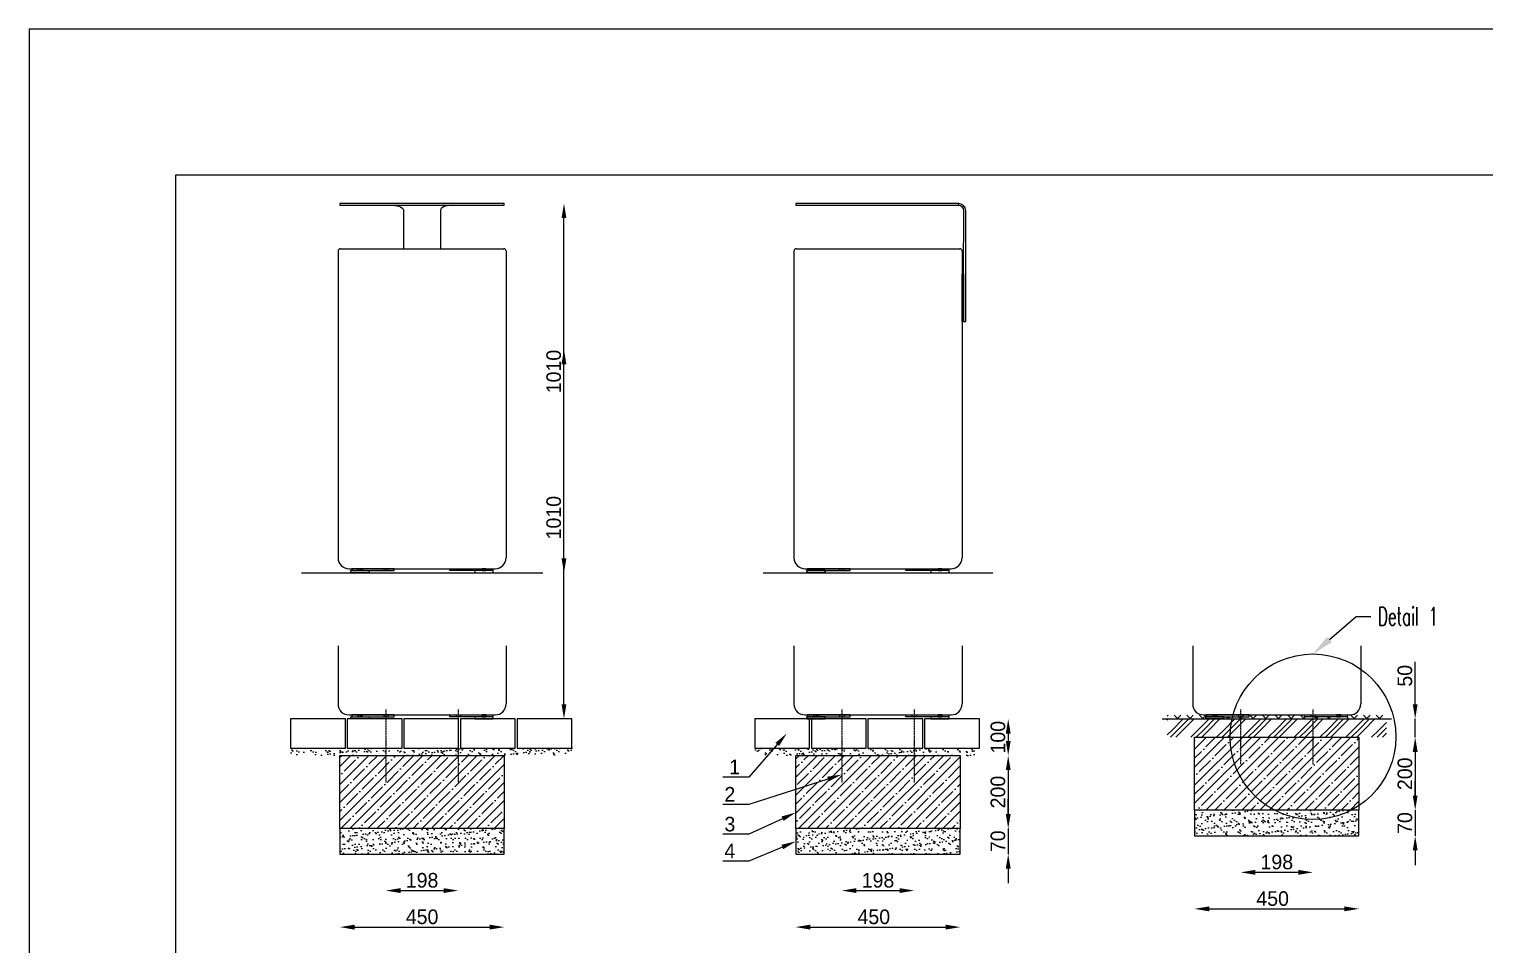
# Model space of a CAD drawing. Header units: millimetres. Extents: x 5064 to 11205, y 3085 to 7285.
# Drawn here: x 5064 to 9049, y 4778 to 7285 of the extents above; entities that cross this region are included whole.
import ezdxf
from ezdxf import colors
from ezdxf.entities.mleader import LeaderData, LeaderLine
from ezdxf.lldxf.tags import DXFTag
from ezdxf.math import Vec2, Vec3

# ---------------------------------------------------------------- set-up
doc = ezdxf.new("R2010")
doc.units = ezdxf.units.MM
doc.header["$LTSCALE"] = 0.3
doc.linetypes.add('DashDot', pattern=[15, 9, -3, 0, -3])
doc.linetypes.add('INCONTINUOUS', pattern=[200000.001, 200000, -0.001])
for name, color, linetype in [('KOTY', 3, 'INCONTINUOUS'), ('OBRYSOVA', 7, 'Continuous'), ('OSY', 7, 'Continuous'), ('POSTAVY ATD', 8, 'Continuous')]:
    doc.layers.add(name, color=color, linetype=linetype)
doc.layers.add('Nekreslit', color=6, linetype='Continuous', plot=False)
doc.layers.add('SRAFY', color=251, linetype='Continuous', lineweight=13)
doc.styles.add('SLDTEXTSTYLE1', font='TXT', dxfattribs={"width": 0.605, "bigfont": 'bigfont'})
tags = doc.linetypes.add('CENTER2', pattern=[28.575, 19.05, -3.175, 3.175, -3.175]).pattern_tags.tags
tags[10:11] = [DXFTag(74, 4), DXFTag(75, 0), DXFTag(340, '0'), DXFTag(46, 0.0), DXFTag(50, 0.0), DXFTag(44, 0.0), DXFTag(45, 0.0)]
tags[8:9] = [DXFTag(74, 4), DXFTag(75, 0), DXFTag(340, '0'), DXFTag(46, 0.0), DXFTag(50, 0.0), DXFTag(44, 0.0), DXFTag(45, 0.0)]
tags[6:7] = [DXFTag(74, 4), DXFTag(75, 0), DXFTag(340, '0'), DXFTag(46, 0.0), DXFTag(50, 0.0), DXFTag(44, 0.0), DXFTag(45, 0.0)]
tags[4:5] = [DXFTag(74, 4), DXFTag(75, 0), DXFTag(340, '0'), DXFTag(46, 0.0), DXFTag(50, 0.0), DXFTag(44, 0.0), DXFTag(45, 0.0)]
doc.dimstyles.new('PROFI_CSN', dxfattribs={"dimscale": 0, "dimtxt": 3.5, "dimasz": 3, "dimexe": 1, "dimexo": 0, "dimgap": 1.5, "dimtad": 1, "dimlfac": -1, "dimdsep": 46, "dimtxsty": 'Standard', "dimcen": 0, "dimdle": 1, "dimclrd": 256, "dimclre": 256, "dimclrt": 256, "dimadec": 0, "dimazin": 0, "dimtfac": 0.6, "dimtmove": 0, "dimatfit": 1, "dimfxl": 1, "dimtolj": 1, "dimarcsym": 0})

# ---------------------------------------------------------------- blocks, each defined once
blk = doc.blocks.new('*D134')
at = {"layer": 'Defpoints', "color": 0, "transparency": 16777216}
for p in [(7163.1, 5026.7), (7613.1, 5026.7), (7613.1, 4826.9)]:
    blk.add_point(p, dxfattribs=at)
at = {"layer": 'KOTY', "color": 7, "lineweight": -2, "transparency": 16777216}
blk.add_line((7203.1, 4826.9), (7573.1, 4826.9), dxfattribs=at)
at = {"layer": 'KOTY', "color": 7, "transparency": 16777216}
for points in [[(7203.1, 4833.6), (7203.1, 4820.2), (7163.1, 4826.9)], [(7573.1, 4833.6), (7573.1, 4820.2), (7613.1, 4826.9)]]:
    blk.add_solid(points, dxfattribs=at)
at = {"layer": 'KOTY', "color": 7, "lineweight": 15, "transparency": 16777216, "insert": (7376.6, 4854.9), "char_height": 40, "attachment_point": 5}
blk.add_mtext('\\A1;450', dxfattribs=at)
blk = doc.blocks.new('*D160')
at = {"layer": 'Defpoints', "color": 0, "transparency": 16777216}
for p in [(6365.1, 6807.9), (6528.5, 6807.9), (6334.8, 5796.9)]:
    blk.add_point(p, dxfattribs=at)
at = {"layer": 'KOTY', "color": 7, "lineweight": -2, "transparency": 16777216}
blk.add_line((6528.5, 5836.9), (6528.5, 6767.9), dxfattribs=at)
at = {"layer": 'KOTY', "color": 7, "transparency": 16777216}
for points in [[(6521.8, 6767.9), (6535.1, 6767.9), (6528.5, 6807.9)], [(6521.8, 5836.9), (6535.1, 5836.9), (6528.5, 5796.9)]]:
    blk.add_solid(points, dxfattribs=at)
at = {"layer": 'KOTY', "color": 7, "lineweight": 15, "transparency": 16777216, "insert": (6500.5, 6347.8), "char_height": 40, "attachment_point": 5, "rotation": 90}
blk.add_mtext('\\A1;1010', dxfattribs=at)
blk = doc.blocks.new('*D161')
at = {"layer": 'Defpoints', "color": 0, "transparency": 16777216}
for p in [(7665.6, 5396.9), (7613.1, 5296.6), (7744.5, 5296.6)]:
    blk.add_point(p, dxfattribs=at)
at = {"layer": 'KOTY', "color": 7, "lineweight": -2, "transparency": 16777216}
blk.add_line((7744.5, 5356.9), (7744.5, 5336.6), dxfattribs=at)
at = {"layer": 'KOTY', "color": 7, "transparency": 16777216}
for points in [[(7737.9, 5356.9), (7751.2, 5356.9), (7744.5, 5396.9)], [(7737.9, 5336.6), (7751.2, 5336.6), (7744.5, 5296.6)]]:
    blk.add_solid(points, dxfattribs=at)
at = {"layer": 'KOTY', "color": 7, "lineweight": 15, "transparency": 16777216, "insert": (7716.5, 5346.8), "char_height": 40, "attachment_point": 5, "rotation": 90}
blk.add_mtext('\\A1;100', dxfattribs=at)
blk = doc.blocks.new('*D162')
at = {"layer": 'Defpoints', "color": 0, "transparency": 16777216}
for p in [(7613.1, 5296.6), (7613.1, 5096.6), (7744.5, 5096.6)]:
    blk.add_point(p, dxfattribs=at)
at = {"layer": 'KOTY', "color": 7, "lineweight": -2, "transparency": 16777216}
blk.add_line((7744.5, 5256.6), (7744.5, 5136.6), dxfattribs=at)
at = {"layer": 'KOTY', "color": 7, "transparency": 16777216}
for points in [[(7737.9, 5256.6), (7751.2, 5256.6), (7744.5, 5296.6)], [(7737.9, 5136.6), (7751.2, 5136.6), (7744.5, 5096.6)]]:
    blk.add_solid(points, dxfattribs=at)
at = {"layer": 'KOTY', "color": 7, "lineweight": 15, "transparency": 16777216, "insert": (7716.5, 5196.6), "char_height": 40, "attachment_point": 5, "rotation": 90}
blk.add_mtext('\\A1;200', dxfattribs=at)
blk = doc.blocks.new('*D163')
at = {"layer": 'Defpoints', "color": 0, "transparency": 16777216}
for p in [(7613.1, 5097), (7613.1, 5026.9), (7744.5, 5026.9)]:
    blk.add_point(p, dxfattribs=at)
at = {"layer": 'KOTY', "color": 7, "lineweight": -2, "transparency": 16777216}
for p, q in [((7744.5, 5137), (7744.5, 5177)), ((7744.5, 5097), (7744.5, 5026.9)), ((7744.5, 4986.9), (7744.5, 4946.9))]:
    blk.add_line(p, q, dxfattribs=at)
at = {"layer": 'KOTY', "color": 7, "transparency": 16777216}
for points in [[(7737.9, 5137), (7751.2, 5137), (7744.5, 5097)], [(7737.9, 4986.9), (7751.2, 4986.9), (7744.5, 5026.9)]]:
    blk.add_solid(points, dxfattribs=at)
at = {"layer": 'KOTY', "color": 7, "lineweight": 15, "transparency": 16777216, "insert": (7716.5, 5061.9), "char_height": 40, "attachment_point": 5, "rotation": 90}
blk.add_mtext('\\A1;70', dxfattribs=at)
blk = doc.blocks.new('*D164')
at = {"layer": 'Defpoints', "color": 0, "transparency": 16777216}
for p in [(5915.1, 5026.9), (6365.1, 5026.9), (6365.1, 4826.9)]:
    blk.add_point(p, dxfattribs=at)
at = {"layer": 'KOTY', "color": 7, "lineweight": -2, "transparency": 16777216}
blk.add_line((5955.1, 4826.9), (6325.1, 4826.9), dxfattribs=at)
at = {"layer": 'KOTY', "color": 7, "transparency": 16777216}
for points in [[(5955.1, 4833.6), (5955.1, 4820.2), (5915.1, 4826.9)], [(6325.1, 4833.6), (6325.1, 4820.2), (6365.1, 4826.9)]]:
    blk.add_solid(points, dxfattribs=at)
at = {"layer": 'KOTY', "color": 7, "lineweight": 15, "transparency": 16777216, "insert": (6140.1, 4854.9), "char_height": 40, "attachment_point": 5}
blk.add_mtext('\\A1;450', dxfattribs=at)
blk = doc.blocks.new('*U169')
at = {"color": 0, "linetype": 'CENTER2', "transparency": 16777216}
blk.add_line((0, 2.62), (0, -2.62), dxfattribs=at)
blk = doc.blocks.new('*U170')
at = {"color": 0, "linetype": 'CENTER2', "transparency": 16777216}
blk.add_line((0, 2.62), (0, -2.62), dxfattribs=at)
blk = doc.blocks.new('*U171')
at = {"color": 0, "linetype": 'CENTER2', "transparency": 16777216}
blk.add_line((0, 2.62), (0, -2.62), dxfattribs=at)
blk = doc.blocks.new('*U172')
at = {"color": 0, "linetype": 'CENTER2', "transparency": 16777216}
blk.add_line((0, 2.62), (0, -2.62), dxfattribs=at)
blk = doc.blocks.new('*D173')
at = {"layer": 'Defpoints', "color": 0, "transparency": 16777216}
for p in [(6041.1, 5222.9), (6239.1, 5222.9), (6239.1, 4926.9)]:
    blk.add_point(p, dxfattribs=at)
at = {"layer": 'KOTY', "color": 7, "lineweight": -2, "transparency": 16777216}
blk.add_line((6081.1, 4926.9), (6199.1, 4926.9), dxfattribs=at)
at = {"layer": 'KOTY', "color": 7, "transparency": 16777216}
for points in [[(6081.1, 4933.6), (6081.1, 4920.2), (6041.1, 4926.9)], [(6199.1, 4933.6), (6199.1, 4920.2), (6239.1, 4926.9)]]:
    blk.add_solid(points, dxfattribs=at)
at = {"layer": 'KOTY', "color": 7, "lineweight": 15, "transparency": 16777216, "insert": (6140.1, 4954.9), "char_height": 40, "attachment_point": 5}
blk.add_mtext('\\A1;198', dxfattribs=at)
blk = doc.blocks.new('*U174')
at = {"color": 0, "linetype": 'CENTER2', "transparency": 16777216}
blk.add_line((0, 2.62), (0, -2.62), dxfattribs=at)
blk = doc.blocks.new('*U175')
at = {"color": 0, "linetype": 'CENTER2', "transparency": 16777216}
blk.add_line((0, 2.62), (0, -2.62), dxfattribs=at)
blk = doc.blocks.new('*U176')
at = {"color": 0, "linetype": 'CENTER2', "transparency": 16777216}
blk.add_line((0, 2.62), (0, -2.62), dxfattribs=at)
blk = doc.blocks.new('*U177')
at = {"color": 0, "linetype": 'CENTER2', "transparency": 16777216}
blk.add_line((0, 2.62), (0, -2.62), dxfattribs=at)
blk = doc.blocks.new('*D178')
at = {"layer": 'Defpoints', "color": 0, "transparency": 16777216}
for p in [(7289.1, 5222.9), (7487.1, 5222.9), (7487.1, 4926.9)]:
    blk.add_point(p, dxfattribs=at)
at = {"layer": 'KOTY', "color": 7, "lineweight": -2, "transparency": 16777216}
blk.add_line((7329.1, 4926.9), (7447.1, 4926.9), dxfattribs=at)
at = {"layer": 'KOTY', "color": 7, "transparency": 16777216}
for points in [[(7329.1, 4933.6), (7329.1, 4920.2), (7289.1, 4926.9)], [(7447.1, 4933.6), (7447.1, 4920.2), (7487.1, 4926.9)]]:
    blk.add_solid(points, dxfattribs=at)
at = {"layer": 'KOTY', "color": 7, "lineweight": 15, "transparency": 16777216, "insert": (7388.1, 4954.9), "char_height": 40, "attachment_point": 5}
blk.add_mtext('\\A1;198', dxfattribs=at)
blk = doc.blocks.new('*D182')
at = {"layer": 'Defpoints', "color": 0, "transparency": 16777216}
for p in [(8254.7, 5076.7), (8704.7, 5076.7), (8704.7, 4876.9)]:
    blk.add_point(p, dxfattribs=at)
at = {"layer": 'KOTY', "color": 7, "lineweight": -2, "transparency": 16777216}
blk.add_line((8294.7, 4876.9), (8664.7, 4876.9), dxfattribs=at)
at = {"layer": 'KOTY', "color": 7, "transparency": 16777216}
for points in [[(8294.7, 4883.6), (8294.7, 4870.2), (8254.7, 4876.9)], [(8664.7, 4883.6), (8664.7, 4870.2), (8704.7, 4876.9)]]:
    blk.add_solid(points, dxfattribs=at)
at = {"layer": 'KOTY', "color": 7, "lineweight": 15, "transparency": 16777216, "insert": (8468.3, 4904.9), "char_height": 40, "attachment_point": 5}
blk.add_mtext('\\A1;450', dxfattribs=at)
blk = doc.blocks.new('*D183')
at = {"layer": 'Defpoints', "color": 0, "transparency": 16777216}
for p in [(8674.4, 5396.9), (8704.7, 5346.9), (8858.5, 5346.9)]:
    blk.add_point(p, dxfattribs=at)
at = {"layer": 'KOTY', "color": 7, "lineweight": -2, "transparency": 16777216}
for p, q in [((8858.5, 5436.9), (8858.5, 5552.9)), ((8858.5, 5346.9), (8858.5, 5396.9)), ((8858.5, 5306.9), (8858.5, 5266.9))]:
    blk.add_line(p, q, dxfattribs=at)
at = {"layer": 'KOTY', "color": 7, "transparency": 16777216}
for points in [[(8851.9, 5436.9), (8865.2, 5436.9), (8858.5, 5396.9)], [(8851.9, 5306.9), (8865.2, 5306.9), (8858.5, 5346.9)]]:
    blk.add_solid(points, dxfattribs=at)
at = {"layer": 'KOTY', "color": 7, "lineweight": 15, "transparency": 16777216, "insert": (8830.5, 5514.9), "char_height": 40, "attachment_point": 5, "rotation": 90}
blk.add_mtext('\\A1;50', dxfattribs=at)
blk = doc.blocks.new('*D184')
at = {"layer": 'Defpoints', "color": 0, "transparency": 16777216}
for p in [(8704.7, 5346.6), (8704.7, 5147), (8858.5, 5147)]:
    blk.add_point(p, dxfattribs=at)
at = {"layer": 'KOTY', "color": 7, "lineweight": -2, "transparency": 16777216}
blk.add_line((8858.5, 5306.6), (8858.5, 5187), dxfattribs=at)
at = {"layer": 'KOTY', "color": 7, "transparency": 16777216}
for points in [[(8851.9, 5306.6), (8865.2, 5306.6), (8858.5, 5346.6)], [(8851.9, 5187), (8865.2, 5187), (8858.5, 5147)]]:
    blk.add_solid(points, dxfattribs=at)
at = {"layer": 'KOTY', "color": 7, "lineweight": 15, "transparency": 16777216, "insert": (8830.5, 5246.6), "char_height": 40, "attachment_point": 5, "rotation": 90}
blk.add_mtext('\\A1;200', dxfattribs=at)
blk = doc.blocks.new('*D185')
at = {"layer": 'Defpoints', "color": 0, "transparency": 16777216}
for p in [(8704.7, 5147), (8704.7, 5076.7), (8858.5, 5076.7)]:
    blk.add_point(p, dxfattribs=at)
at = {"layer": 'KOTY', "color": 7, "lineweight": -2, "transparency": 16777216}
for p, q in [((8858.5, 5187), (8858.5, 5227)), ((8858.5, 5147), (8858.5, 5076.7)), ((8858.5, 5036.7), (8858.5, 4996.7))]:
    blk.add_line(p, q, dxfattribs=at)
at = {"layer": 'KOTY', "color": 7, "transparency": 16777216}
for points in [[(8851.9, 5187), (8865.2, 5187), (8858.5, 5147)], [(8851.9, 5036.7), (8865.2, 5036.7), (8858.5, 5076.7)]]:
    blk.add_solid(points, dxfattribs=at)
at = {"layer": 'KOTY', "color": 7, "lineweight": 15, "transparency": 16777216, "insert": (8830.5, 5111.8), "char_height": 40, "attachment_point": 5, "rotation": 90}
blk.add_mtext('\\A1;70', dxfattribs=at)
blk = doc.blocks.new('*D186')
at = {"layer": 'Defpoints', "color": 0, "transparency": 16777216}
for p in [(8380.7, 5272.9), (8578.7, 5272.9), (8578.7, 4976.9)]:
    blk.add_point(p, dxfattribs=at)
at = {"layer": 'KOTY', "color": 7, "lineweight": -2, "transparency": 16777216}
blk.add_line((8420.7, 4976.9), (8538.7, 4976.9), dxfattribs=at)
at = {"layer": 'KOTY', "color": 7, "transparency": 16777216}
for points in [[(8420.7, 4983.6), (8420.7, 4970.2), (8380.7, 4976.9)], [(8538.7, 4983.6), (8538.7, 4970.2), (8578.7, 4976.9)]]:
    blk.add_solid(points, dxfattribs=at)
at = {"layer": 'KOTY', "color": 7, "lineweight": 15, "transparency": 16777216, "insert": (8479.7, 5004.9), "char_height": 40, "attachment_point": 5}
blk.add_mtext('\\A1;198', dxfattribs=at)
blk = doc.blocks.new('*D194')
at = {"layer": 'Defpoints', "color": 0, "transparency": 16777216}
for p in [(6365.1, 6407.9), (6528.5, 6407.9), (6334.8, 5396.9)]:
    blk.add_point(p, dxfattribs=at)
at = {"layer": 'KOTY', "color": 7, "lineweight": -2, "transparency": 16777216}
blk.add_line((6528.5, 5436.9), (6528.5, 6367.9), dxfattribs=at)
at = {"layer": 'KOTY', "color": 7, "transparency": 16777216}
for points in [[(6521.8, 6367.9), (6535.1, 6367.9), (6528.5, 6407.9)], [(6521.8, 5436.9), (6535.1, 5436.9), (6528.5, 5396.9)]]:
    blk.add_solid(points, dxfattribs=at)
at = {"layer": 'KOTY', "color": 7, "lineweight": 15, "transparency": 16777216, "insert": (6500.5, 5947.8), "char_height": 40, "attachment_point": 5, "rotation": 90}
blk.add_mtext('\\A1;1010', dxfattribs=at)
blk = doc.blocks.new('*U190')
at = {"color": 0, "linetype": 'CENTER2', "transparency": 16777216}
blk.add_line((0, 2.62), (0, -2.62), dxfattribs=at)
blk = doc.blocks.new('*U191')
at = {"color": 0, "linetype": 'CENTER2', "transparency": 16777216}
blk.add_line((0, 2.62), (0, -2.62), dxfattribs=at)
blk = doc.blocks.new('*U192')
at = {"color": 0, "linetype": 'CENTER2', "transparency": 16777216}
blk.add_line((0, 2.62), (0, -2.62), dxfattribs=at)
blk = doc.blocks.new('*U193')
at = {"color": 0, "linetype": 'CENTER2', "transparency": 16777216}
blk.add_line((0, 2.62), (0, -2.62), dxfattribs=at)
blk = doc.blocks.new('*U195')
at = {"color": 0, "linetype": 'CENTER2', "transparency": 16777216}
blk.add_line((0, 2.62), (0, -2.62), dxfattribs=at)
blk = doc.blocks.new('*U196')
at = {"color": 0, "linetype": 'CENTER2', "transparency": 16777216}
blk.add_line((0, 2.62), (0, -2.62), dxfattribs=at)
blk = doc.blocks.new('*U197')
at = {"color": 0, "linetype": 'CENTER2', "transparency": 16777216}
blk.add_line((0, 2.62), (0, -2.62), dxfattribs=at)
blk = doc.blocks.new('*U198')
at = {"color": 0, "linetype": 'CENTER2', "transparency": 16777216}
blk.add_line((0, 2.62), (0, -2.62), dxfattribs=at)
blk = doc.blocks.new('*U199')
at = {"color": 0, "linetype": 'CENTER2', "transparency": 16777216}
blk.add_line((0, 2.62), (0, -2.62), dxfattribs=at)
blk = doc.blocks.new('*U200')
at = {"color": 0, "linetype": 'CENTER2', "transparency": 16777216}
blk.add_line((0, 2.62), (0, -2.62), dxfattribs=at)
blk = doc.blocks.new('*U201')
at = {"color": 0, "linetype": 'CENTER2', "transparency": 16777216}
blk.add_line((0, 2.62), (0, -2.62), dxfattribs=at)
blk = doc.blocks.new('*U202')
at = {"color": 0, "linetype": 'CENTER2', "transparency": 16777216}
blk.add_line((0, 2.62), (0, -2.62), dxfattribs=at)

msp = doc.modelspace()

# ---------------------------------------------------------------- hatches: boundary and pattern name
at = {"true_color": 0xc7c8ca, "transparency": 33554508}
h = msp.add_hatch(dxfattribs=at)
h.set_pattern_fill('ANSI35', color=9, scale=5.5)
h.set_pattern_definition([(45, (6223.627, -75.66), (-24.6957, 24.6957), []), (45, (6248.323, -75.66), (-24.6957, 24.6957), [43.65625, -8.73125, 0, -8.73125])])
h.paths.add_polyline_path([(8704.7, 5346.9), (8254.7, 5346.9), (8254.7, 5146.9), (8704.7, 5146.9)])
h = msp.add_hatch(dxfattribs=at)
h.set_pattern_fill('ANSI35', color=9, scale=5.5)
h.set_pattern_definition([(45, (351.738, 0), (-24.6957, 24.6957), []), (45, (376.433, 0), (-24.6957, 24.6957), [43.65625, -8.73125, 0, -8.73125])])
h.paths.add_polyline_path([(6365.1, 5296.9), (5915.1, 5296.9), (5915.1, 5096.9), (6365.1, 5096.9)])
h = msp.add_hatch(dxfattribs=at)
h.set_pattern_fill('ANSI35', color=9, scale=5.5)
h.set_pattern_definition([(45, (344.738, 0), (-24.6957, 24.6957), []), (45, (369.433, 0), (-24.6957, 24.6957), [43.65625, -8.73125, 0, -8.73125])])
h.paths.add_polyline_path([(7613.1, 5296.9), (7163.1, 5296.9), (7163.1, 5096.9), (7613.1, 5096.9)])
at = {"layer": 'SRAFY'}
h = msp.add_hatch(dxfattribs=at)
h.set_pattern_fill('ANGLE', color=256, scale=3.5, angle=45)
h.set_pattern_definition([(45, (-5449.074, -375.924), (-17.286993, 17.286993), [17.78, -6.6675]), (135, (-5449.074, -375.924), (-17.286993, -17.286993), [17.78, -6.6675])])
h.paths.add_polyline_path([(8285, 5402.9), (8287, 5402.9), (8335, 5402.9), (8335, 5396.9), (8285, 5396.9)])
h.paths.add_polyline_path([(8555.7, 5402.9), (8555.7, 5406.9), (8403.7, 5406.9), (8403.7, 5402.9), (8335, 5402.9), (8287, 5402.9), (8287, 5406.9), (8179.7, 5406.9), (8179.7, 5396.9), (8624.4, 5396.9), (8624.4, 5402.9), (8674.4, 5402.9), (8674.4, 5396.9), (8779.7, 5396.9), (8779.7, 5406.9), (8672.4, 5406.9), (8672.4, 5402.9)])
h = msp.add_hatch(dxfattribs=at)
h.set_pattern_fill('GOST_GROUND', color=256, scale=5)
h.set_pattern_definition([(45, (-5453.35, -289.623), (70.71068, 0), [100]), (45, (-5438.35, -289.623), (70.71068, 0), [100]), (45, (-5423.35, -289.623), (70.71068, 0), [100])])
h.paths.add_polyline_path([(8779.7, 5396.9), (8179.7, 5396.9), (8179.7, 5346.9), (8779.7, 5346.9)])
h = msp.add_hatch(dxfattribs=at)
h.set_pattern_fill('AR-SAND', color=256, scale=0.5)
h.set_pattern_definition([(37.5, (485.738, -13.83), (-0.800016, 24.47066), [0, -19.304, 0, -21.59, 0, -20.6375]), (7.5, (485.738, -13.83), (22.47616, 35.84126), [0, -10.414, 0, -17.399, 0, -6.6675]), (327.5, (470.117, -13.83), (39.54962, 0.07186), [0, -6.35, 0, -22.86, 0, -29.845]), (317.5, (470.117, -13.83), (38.17782, 11.14647), [0, -3.175, 0, -14.986, 0, -17.145])])
h.paths.add_polyline_path([(5950.1, 5316.9), (5781.2, 5316.9), (5781.2, 5297), (5916.1, 5297), (5950.1, 5296.9)])
h.paths.add_polyline_path([(6000.1, 5316.9), (5950.1, 5316.9), (5950.1, 5296.9), (6000.1, 5296.9)])
h.paths.add_polyline_path([(6280.1, 5316.9), (6000.1, 5316.9), (6000.1, 5296.9), (6280.1, 5296.7)])
h.paths.add_polyline_path([(6551.2, 5316.9), (6280.1, 5316.9), (6280.1, 5296.7), (6364.2, 5296.6), (6551.2, 5296.6)])
h = msp.add_hatch(dxfattribs=at)
h.set_pattern_fill('AR-SAND', color=256, scale=0.5)
h.set_pattern_definition([(37.5, (515.124, -13.83), (-0.800016, 24.47066), [0, -19.304, 0, -21.59, 0, -20.6375]), (7.5, (515.124, -13.83), (22.47616, 35.84126), [0, -10.414, 0, -17.399, 0, -6.6675]), (327.5, (499.503, -13.83), (39.54962, 0.07186), [0, -6.35, 0, -22.86, 0, -29.845]), (317.5, (499.503, -13.83), (38.17782, 11.14647), [0, -3.175, 0, -14.986, 0, -17.145])])
h.paths.add_polyline_path([(7108.3, 5316.9), (7050.6, 5316.9), (7050.6, 5297), (7090.1, 5297)])
h.paths.add_polyline_path([(7289.1, 5316.9), (7108.3, 5316.9), (7090.1, 5297), (7170, 5297), (7289.1, 5296.9)])
h.paths.add_polyline_path([(7499.1, 5316.9), (7289.1, 5316.9), (7289.1, 5296.9), (7499.1, 5296.7)])
h.paths.add_polyline_path([(7665.6, 5316.9), (7499.1, 5316.9), (7499.1, 5296.7), (7618.1, 5296.6), (7665.6, 5296.6)])
at = {"layer": 'SRAFY', "lineweight": 15}
h = msp.add_hatch(dxfattribs=at)
h.set_pattern_fill('AR-SAND', color=9, scale=0.5, style=0)
h.set_pattern_definition([(37.5, (6223.627, 24.309), (-0.800016, 24.47066), [0, -19.304, 0, -21.59, 0, -20.6375]), (7.5, (6223.627, 24.31), (22.47616, 35.84126), [0, -10.414, 0, -17.399, 0, -6.6675]), (327.5, (6208.006, 24.309), (39.54962, 0.07186), [0, -6.35, 0, -22.86, 0, -29.845]), (317.5, (6208.006, 24.31), (38.17782, 11.14647), [0, -3.175, 0, -14.986, 0, -17.145])])
h.paths.add_polyline_path([(8704.7, 5076.9), (8704.7, 5147), (8254.7, 5147), (8254.7, 5076.9)])
h = msp.add_hatch(dxfattribs=at)
h.set_pattern_fill('AR-SAND', color=9, scale=0.5, style=0)
h.set_pattern_definition([(37.5, (351.738, 0), (-0.800016, 24.47066), [0, -19.304, 0, -21.59, 0, -20.6375]), (7.5, (351.738, 0), (22.47616, 35.84126), [0, -10.414, 0, -17.399, 0, -6.6675]), (327.5, (336.117, 0), (39.54962, 0.07186), [0, -6.35, 0, -22.86, 0, -29.845]), (317.5, (336.117, 0), (38.17782, 11.14647), [0, -3.175, 0, -14.986, 0, -17.145])])
h.paths.add_polyline_path([(6365.1, 5026.9), (6365.1, 5097), (5915.1, 5097), (5915.1, 5026.9)])
h = msp.add_hatch(dxfattribs=at)
h.set_pattern_fill('AR-SAND', color=9, scale=0.5, style=0)
h.set_pattern_definition([(37.5, (344.738, 0), (-0.800016, 24.47066), [0, -19.304, 0, -21.59, 0, -20.6375]), (7.5, (344.738, 0), (22.47616, 35.84126), [0, -10.414, 0, -17.399, 0, -6.6675]), (327.5, (329.117, 0), (39.54962, 0.07186), [0, -6.35, 0, -22.86, 0, -29.845]), (317.5, (329.117, 0), (38.17782, 11.14647), [0, -3.175, 0, -14.986, 0, -17.145])])
h.paths.add_polyline_path([(7613.1, 5026.9), (7613.1, 5097), (7163.1, 5097), (7163.1, 5026.9)])

# ---------------------------------------------------------------- linework, layer by layer
at = {"color": 7, "true_color": 0xffffff}
for p, q in [((7622.1, 6614.5), (7623.1, 6787.9)), ((6245.1, 5407.9), (6245.1, 5402.9))]:
    msp.add_line(p, q, dxfattribs=at)
at = {"lineweight": 9}
msp.add_circle((8578.7, 5347.9), 226.7, dxfattribs=at)
at = {"layer": 'Nekreslit'}
for points in [[(5064.4, 3085.3), (11004.4, 3085.3), (11004.4, 7285.3), (5064.4, 7285.3)], [(5465.4, 3285.3), (9505.4, 3285.3), (9505.4, 6885.3), (5465.4, 6885.3)]]:
    msp.add_lwpolyline(points, close=True, dxfattribs=at)
at = {"layer": 'OBRYSOVA'}
for p, q in [((6090.1, 6683.9), (6090.1, 6787.9)), ((6190.1, 6787.9), (6190.1, 6683.9)), ((7608.1, 6807.9), (7163.1, 6807.9)), ((7163.1, 6807.9), (7163.1, 6802.9)), ((7163.1, 6802.9), (7608.1, 6802.9)), ((7608.1, 6802.9), (7608.1, 6807.9)), ((7628.1, 6484.5), (7628.1, 6787.9)), ((5910.1, 6677.9), (5910.1, 5837.9)), ((5916.1, 6683.9), (6364.1, 6683.9)), ((6370.1, 6677.9), (6370.1, 5837.9)), ((7158.1, 6677.9), (7158.1, 5837.9)), ((7164.1, 6683.9), (7612.1, 6683.9)), ((7618.1, 6677.9), (7618.1, 5837.9)), ((7622.1, 6484.5), (7628.1, 6484.5)), ((5940.1, 5807.9), (6340.1, 5807.9)), ((6064.1, 5807.9), (5947.4, 5807.9)), ((5947.4, 5807.9), (5947.4, 5802.9)), ((5947.4, 5802.9), (6064.1, 5802.9)), ((5964.4, 5807.9), (5964.4, 5802.9)), ((5976.4, 5807.9), (5976.4, 5802.9)), ((6035.1, 5807.9), (6035.1, 5802.9)), ((6047.1, 5807.9), (6047.1, 5802.9)), ((6064.1, 5802.9), (6064.1, 5807.9)), ((6216.1, 5807.9), (6332.8, 5807.9)), ((6216.1, 5802.9), (6216.1, 5807.9)), ((6332.8, 5802.8), (6216.1, 5802.8)), ((6233.1, 5807.9), (6233.1, 5802.9)), ((6245.1, 5807.9), (6245.1, 5802.9)), ((6303.8, 5807.9), (6303.8, 5802.9)), ((6315.8, 5807.9), (6315.8, 5802.9)), ((6332.8, 5807.9), (6332.8, 5802.9)), ((7188.1, 5807.9), (7588.1, 5807.9)), ((7312.1, 5807.9), (7195.4, 5807.9)), ((7195.4, 5807.9), (7195.4, 5802.9)), ((7195.4, 5802.9), (7312.1, 5802.9)), ((7212.4, 5807.9), (7212.4, 5802.9)), ((7224.4, 5807.9), (7224.4, 5802.9)), ((7283.1, 5807.9), (7283.1, 5802.9)), ((7295.1, 5807.9), (7295.1, 5802.9)), ((7312.1, 5802.9), (7312.1, 5807.9)), ((7464.1, 5807.9), (7580.8, 5807.9)), ((7464.1, 5802.9), (7464.1, 5807.9)), ((7580.8, 5802.9), (7464.1, 5802.9)), ((7481.1, 5807.9), (7481.1, 5802.9)), ((7493.1, 5807.9), (7493.1, 5802.9)), ((7551.8, 5807.9), (7551.8, 5802.9)), ((7563.8, 5807.9), (7563.8, 5802.9)), ((7580.8, 5807.9), (7580.8, 5802.9)), ((5910.1, 5596.9), (5910.1, 5437.9)), ((6370.1, 5596.9), (6370.1, 5437.9)), ((7158.1, 5596.9), (7158.1, 5437.9)), ((7618.1, 5596.9), (7618.1, 5437.9)), ((8249.7, 5596.9), (8249.7, 5437.9)), ((8709.7, 5596.9), (8709.7, 5437.9)), ((5940.1, 5407.9), (6340.1, 5407.9)), ((6064.1, 5407.9), (5947.4, 5407.9)), ((5947.4, 5407.9), (5947.4, 5402.9)), ((5947.4, 5402.9), (6064.1, 5402.9)), ((5964.4, 5407.9), (5964.4, 5402.9)), ((5976.4, 5407.9), (5976.4, 5402.9)), ((6035.1, 5407.9), (6035.1, 5402.9)), ((6047.1, 5407.9), (6047.1, 5402.9)), ((6064.1, 5402.9), (6064.1, 5407.9)), ((6216.1, 5407.9), (6332.8, 5407.9)), ((6216.1, 5402.9), (6216.1, 5407.9)), ((6332.8, 5402.8), (6216.1, 5402.8)), ((6233.1, 5407.9), (6233.1, 5402.9)), ((6303.8, 5407.9), (6303.8, 5402.9)), ((6315.8, 5407.9), (6315.8, 5402.9)), ((6332.8, 5407.9), (6332.8, 5402.9)), ((7188.1, 5407.9), (7588.1, 5407.9)), ((7312.1, 5407.9), (7195.4, 5407.9)), ((7195.4, 5407.9), (7195.4, 5402.9)), ((7195.4, 5402.9), (7312.1, 5402.9)), ((7212.4, 5407.9), (7212.4, 5402.9)), ((7224.4, 5407.9), (7224.4, 5402.9)), ((7283.1, 5407.9), (7283.1, 5402.9)), ((7295.1, 5407.9), (7295.1, 5402.9)), ((7312.1, 5402.9), (7312.1, 5407.9)), ((7464.1, 5407.9), (7580.8, 5407.9)), ((7464.1, 5402.9), (7464.1, 5407.9)), ((7580.8, 5402.9), (7464.1, 5402.9)), ((7481.1, 5407.9), (7481.1, 5402.9)), ((7493.1, 5407.9), (7493.1, 5402.9)), ((7551.8, 5407.9), (7551.8, 5402.9)), ((7563.8, 5407.9), (7563.8, 5402.9)), ((7580.8, 5407.9), (7580.8, 5402.9)), ((8279.7, 5407.9), (8679.7, 5407.9)), ((8403.7, 5407.9), (8287, 5407.9)), ((8287, 5407.9), (8287, 5402.9)), ((8287, 5402.9), (8403.7, 5402.9)), ((8304, 5407.9), (8304, 5402.9)), ((8316, 5407.9), (8316, 5402.9)), ((8374.7, 5407.9), (8374.7, 5402.9)), ((8386.7, 5407.9), (8386.7, 5402.9)), ((8403.7, 5402.9), (8403.7, 5407.9)), ((8555.7, 5407.9), (8672.4, 5407.9)), ((8555.7, 5402.9), (8555.7, 5407.9)), ((8672.4, 5402.9), (8555.7, 5402.9)), ((8572.7, 5407.9), (8572.7, 5402.9)), ((8584.7, 5407.9), (8584.7, 5402.9)), ((8643.4, 5407.9), (8643.4, 5402.9)), ((8655.4, 5407.9), (8655.4, 5402.9)), ((8672.4, 5407.9), (8672.4, 5402.9))]:
    msp.add_line(p, q, dxfattribs=at)
for points in [[(5915.1, 6802.9), (6365.1, 6802.9), (6365.1, 6807.9), (5915.1, 6807.9)], [(7622.1, 6484.5), (7618.1, 6484.5), (7618.1, 6614.5), (7622.1, 6614.5)], [(5995.4, 5796.9), (5945.4, 5796.9), (5945.4, 5802.9), (5995.4, 5802.9)], [(5965.4, 5802.9), (5975.4, 5802.9), (5975.4, 5807.9), (5965.4, 5807.9)], [(6284.8, 5796.9), (6334.8, 5796.9), (6334.8, 5802.8), (6284.8, 5802.8)], [(6304.8, 5802.8), (6314.8, 5802.8), (6314.8, 5807.9), (6304.8, 5807.9)], [(7243.4, 5796.9), (7193.4, 5796.9), (7193.4, 5802.9), (7243.4, 5802.9)], [(7193.4, 5796.9), (7243.4, 5796.9), (7243.4, 5802.9), (7193.4, 5802.9)], [(7213.4, 5802.9), (7223.4, 5802.9), (7223.4, 5807.9), (7213.4, 5807.9)], [(7532.8, 5796.9), (7582.8, 5796.9), (7582.8, 5802.9), (7532.8, 5802.9)], [(7532.8, 5796.9), (7582.8, 5796.9), (7582.8, 5802.9), (7532.8, 5802.9)], [(7552.8, 5802.9), (7562.8, 5802.9), (7562.8, 5807.9), (7552.8, 5807.9)], [(5995.4, 5396.9), (5945.4, 5396.9), (5945.4, 5402.9), (5995.4, 5402.9)], [(5965.4, 5402.9), (5975.4, 5402.9), (5975.4, 5407.9), (5965.4, 5407.9)], [(6284.8, 5396.9), (6334.8, 5396.9), (6334.8, 5402.8), (6284.8, 5402.8)], [(6304.8, 5402.8), (6314.8, 5402.8), (6314.8, 5407.9), (6304.8, 5407.9)], [(7243.4, 5396.9), (7193.4, 5396.9), (7193.4, 5402.9), (7243.4, 5402.9)], [(7193.4, 5396.9), (7243.4, 5396.9), (7243.4, 5402.9), (7193.4, 5402.9)], [(7213.4, 5402.9), (7223.4, 5402.9), (7223.4, 5407.9), (7213.4, 5407.9)], [(7532.8, 5396.9), (7582.8, 5396.9), (7582.8, 5402.9), (7532.8, 5402.9)], [(7532.8, 5396.9), (7582.8, 5396.9), (7582.8, 5402.9), (7532.8, 5402.9)], [(7552.8, 5402.9), (7562.8, 5402.9), (7562.8, 5407.9), (7552.8, 5407.9)], [(8335, 5396.9), (8285, 5396.9), (8285, 5402.9), (8335, 5402.9)], [(8285, 5396.9), (8335, 5396.9), (8335, 5402.9), (8285, 5402.9)], [(8305, 5402.9), (8315, 5402.9), (8315, 5407.9), (8305, 5407.9)], [(8624.4, 5396.9), (8674.4, 5396.9), (8674.4, 5402.9), (8624.4, 5402.9)], [(8624.4, 5396.9), (8674.4, 5396.9), (8674.4, 5402.9), (8624.4, 5402.9)], [(8644.4, 5402.9), (8654.4, 5402.9), (8654.4, 5407.9), (8644.4, 5407.9)]]:
    msp.add_lwpolyline(points, close=True, dxfattribs=at)
for centre, radius, start, end in [((7608.1, 6787.9), 20, 0, 90), ((7608.1, 6787.9), 15, 0, 90), ((5916.1, 6677.9), 6, 90, 180), ((6364.1, 6677.9), 6, 360, 90), ((7164.1, 6677.9), 6, 90, 180), ((7612.1, 6677.9), 6, 360, 90), ((5940.1, 5837.9), 30, 180, 270), ((6340.1, 5837.9), 30, 270, 360), ((7188.1, 5837.9), 30, 180, 270), ((7588.1, 5837.9), 30, 270, 360), ((5940.1, 5437.9), 30, 180, 270), ((6340.1, 5437.9), 30, 270, 360), ((7188.1, 5437.9), 30, 180, 270), ((7588.1, 5437.9), 30, 270, 360), ((8279.7, 5437.9), 30, 180, 270), ((8679.7, 5437.9), 30, 270, 360)]:
    msp.add_arc(centre, radius, start, end, dxfattribs=at)
at = {"layer": 'OBRYSOVA', "extrusion": (0, 0, -1)}
msp.add_ellipse((6060.1, 6787.9), major_axis=(30, 0), ratio=0.5, start_param=4.712389, end_param=6.283185, dxfattribs=at)
at = {"layer": 'OBRYSOVA'}
msp.add_ellipse((6220.1, 6787.9), major_axis=(-30, 0), ratio=0.5, start_param=4.712389, end_param=6.283185, dxfattribs=at)
at = {"layer": 'OSY', "linetype": 'DashDot', "lineweight": 9}
for p, q in [((6041.1, 5422.9), (6041.1, 5222.9)), ((6239.1, 5422.9), (6239.1, 5222.9)), ((7289.1, 5422.9), (7289.1, 5222.9)), ((7487.1, 5422.9), (7487.1, 5222.9)), ((8380.7, 5422.9), (8380.7, 5272.9)), ((8578.7, 5422.9), (8578.7, 5272.9))]:
    msp.add_line(p, q, dxfattribs=at)
at = {"layer": 'POSTAVY ATD', "lineweight": 5}
for p, q in [((5809.9, 5796.9), (6470.4, 5796.9)), ((7073.9, 5796.9), (7702.2, 5796.9)), ((5930.2, 5396.9), (5780.2, 5396.9)), ((5780.2, 5396.9), (5780.2, 5316.9)), ((5930.2, 5316.9), (5930.2, 5396.9)), ((6085.2, 5396.9), (5935.2, 5396.9)), ((5935.2, 5396.9), (5935.2, 5316.9)), ((6085.2, 5316.9), (6085.2, 5396.9)), ((6240.2, 5396.9), (6090.2, 5396.9)), ((6090.2, 5396.9), (6090.2, 5316.9)), ((6240.2, 5316.9), (6240.2, 5396.9)), ((6395.2, 5396.9), (6245.2, 5396.9)), ((6245.2, 5396.9), (6245.2, 5316.9)), ((6395.2, 5316.9), (6395.2, 5396.9)), ((6550.2, 5396.9), (6400.2, 5396.9)), ((6400.2, 5396.9), (6400.2, 5316.9)), ((6550.2, 5316.9), (6550.2, 5396.9)), ((7200.6, 5396.9), (7050.6, 5396.9)), ((7050.6, 5396.9), (7050.6, 5316.9)), ((7200.6, 5316.9), (7200.6, 5396.9)), ((7355.6, 5396.9), (7205.6, 5396.9)), ((7205.6, 5396.9), (7205.6, 5316.9)), ((7355.6, 5316.9), (7355.6, 5396.9)), ((7510.6, 5396.9), (7360.6, 5396.9)), ((7360.6, 5396.9), (7360.6, 5316.9)), ((7510.6, 5316.9), (7510.6, 5396.9)), ((7665.6, 5396.9), (7515.6, 5396.9)), ((7515.6, 5396.9), (7515.6, 5316.9)), ((7665.6, 5316.9), (7665.6, 5396.9)), ((8165.6, 5396.9), (8793.9, 5396.9)), ((5780.2, 5316.9), (5930.2, 5316.9)), ((5935.2, 5316.9), (6085.2, 5316.9)), ((6090.2, 5316.9), (6240.2, 5316.9)), ((6245.2, 5316.9), (6395.2, 5316.9)), ((6400.2, 5316.9), (6550.2, 5316.9)), ((7050.6, 5316.9), (7200.6, 5316.9)), ((7205.6, 5316.9), (7355.6, 5316.9)), ((7360.6, 5316.9), (7510.6, 5316.9)), ((7515.6, 5316.9), (7665.6, 5316.9))]:
    msp.add_line(p, q, dxfattribs=at)
for points in [[(8254.7, 5346.9), (8704.7, 5346.9), (8704.7, 5147), (8254.7, 5147)], [(5915.1, 5296.9), (6365.1, 5296.9), (6365.1, 5097), (5915.1, 5097)], [(7163.1, 5296.9), (7613.1, 5296.9), (7613.1, 5097), (7163.1, 5097)], [(8254.7, 5076.9), (8704.7, 5076.9), (8704.7, 5147), (8254.7, 5147)], [(5915.1, 5026.9), (6365.1, 5026.9), (6365.1, 5097), (5915.1, 5097)], [(7163.1, 5026.9), (7613.1, 5026.9), (7613.1, 5097), (7163.1, 5097)]]:
    msp.add_lwpolyline(points, close=True, dxfattribs=at)
at = {"layer": 'POSTAVY ATD', "lineweight": 15}
msp.add_circle((6530.2, 5396.9), 0.01, dxfattribs=at)

# ---------------------------------------------------------------- block references
at = {"color": 1, "linetype": 'CENTER2'}
for name, p in [('*U169', (5970.4, 5805.4)), ('*U170', (6041.1, 5805.4)), ('*U172', (6239.1, 5805.4)), ('*U171', (6309.8, 5805.4)), ('*U174', (7218.4, 5805.4)), ('*U175', (7289.1, 5805.4)), ('*U177', (7487.1, 5805.4)), ('*U176', (7557.8, 5805.4)), ('*U190', (5970.4, 5405.4)), ('*U191', (6041.1, 5405.4)), ('*U193', (6239.1, 5405.4)), ('*U192', (6309.8, 5405.4)), ('*U195', (7218.4, 5405.4)), ('*U196', (7289.1, 5405.4)), ('*U198', (7487.1, 5405.4)), ('*U197', (7557.8, 5405.4)), ('*U199', (8310, 5405.4)), ('*U200', (8380.7, 5405.4)), ('*U202', (8578.7, 5405.4)), ('*U201', (8649.4, 5405.4))]:
    msp.add_blockref(name, p, dxfattribs=at)

# ---------------------------------------------------------------- dimensions: what is measured, and where the dimension line sits
at = {"layer": 'KOTY', "lineweight": 15}
for base, p1, p2, override, picture, middle in [((6528.5, 6807.9), (6334.8, 5796.9), (6365.1, 6807.9), {"dimscale": 1, "dimtxt": 40, "dimasz": 40, "dimgap": 8, "dimdec": 0, "dimlfac": 1, "dimrnd": 10, "dimse1": 1, "dimse2": 1, "dimclrd": 7, "dimclre": 3, "dimclrt": 7, "dimtdec": 0}, '*D160', (6528.5, 6347.8)), ((6528.5, 6407.9), (6334.8, 5396.9), (6365.1, 6407.9), {"dimscale": 1, "dimtxt": 40, "dimasz": 40, "dimgap": 8, "dimdec": 0, "dimlfac": 1, "dimrnd": 10, "dimse1": 1, "dimse2": 1, "dimclrd": 7, "dimclre": 3, "dimclrt": 7, "dimtdec": 0}, '*D194', (6528.5, 5947.8)), ((8858.5, 5346.9), (8674.4, 5396.9), (8704.7, 5346.9), {"dimscale": 1, "dimtxt": 40, "dimasz": 40, "dimgap": 8, "dimdec": 0, "dimlfac": 1, "dimse1": 1, "dimse2": 1, "dimclrd": 7, "dimclre": 3, "dimclrt": 7, "dimtdec": 0}, '*D183', (8858.5, 5514.9)), ((7744.5, 5296.6), (7665.6, 5396.9), (7613.1, 5296.6), {"dimscale": 1, "dimtxt": 40, "dimasz": 40, "dimgap": 8, "dimdec": 0, "dimlfac": 1, "dimse1": 1, "dimse2": 1, "dimclrd": 7, "dimclre": 3, "dimclrt": 7, "dimtdec": 0}, '*D161', (7744.5, 5346.8)), ((8858.5, 5147), (8704.7, 5346.6), (8704.7, 5147), {"dimscale": 1, "dimtxt": 40, "dimasz": 40, "dimgap": 8, "dimdec": 0, "dimlfac": 1, "dimse1": 1, "dimse2": 1, "dimclrd": 7, "dimclre": 3, "dimclrt": 7, "dimtdec": 0}, '*D184', (8858.5, 5246.6)), ((7744.5, 5096.6), (7613.1, 5296.6), (7613.1, 5096.6), {"dimscale": 1, "dimtxt": 40, "dimasz": 40, "dimgap": 8, "dimdec": 0, "dimlfac": 1, "dimse1": 1, "dimse2": 1, "dimclrd": 7, "dimclre": 3, "dimclrt": 7, "dimtdec": 0}, '*D162', (7744.5, 5196.6)), ((8858.5, 5076.7), (8704.7, 5147), (8704.7, 5076.7), {"dimscale": 1, "dimtxt": 40, "dimasz": 40, "dimgap": 8, "dimdec": 0, "dimlfac": 1, "dimse1": 1, "dimse2": 1, "dimclrd": 7, "dimclre": 3, "dimclrt": 7, "dimtdec": 0}, '*D185', (8858.5, 5111.8)), ((7744.5, 5026.9), (7613.1, 5097), (7613.1, 5026.9), {"dimscale": 1, "dimtxt": 40, "dimasz": 40, "dimgap": 8, "dimdec": 0, "dimlfac": 1, "dimse1": 1, "dimse2": 1, "dimclrd": 7, "dimclre": 3, "dimclrt": 7, "dimtdec": 0}, '*D163', (7744.5, 5061.9))]:
    dim = msp.add_linear_dim(base=base, p1=p1, p2=p2, angle=90, dimstyle='PROFI_CSN', override=override, dxfattribs=at)
    dim.commit()
    dim.dimension.update_dxf_attribs({"geometry": picture, "text_midpoint": middle, "dimtype": 160})
for base, p1, p2, picture, middle in [((8578.7, 4976.9), (8380.7, 5272.9), (8578.7, 5272.9), '*D186', (8479.7, 4976.9)), ((6239.1, 4926.9), (6041.1, 5222.9), (6239.1, 5222.9), '*D173', (6140.1, 4926.9)), ((7487.1, 4926.9), (7289.1, 5222.9), (7487.1, 5222.9), '*D178', (7388.1, 4926.9)), ((8704.7, 4876.9), (8254.7, 5076.7), (8704.7, 5076.7), '*D182', (8468.3, 4876.9)), ((6365.1, 4826.9), (5915.1, 5026.9), (6365.1, 5026.9), '*D164', (6140.1, 4826.9)), ((7613.1, 4826.9), (7163.1, 5026.7), (7613.1, 5026.7), '*D134', (7376.6, 4826.9))]:
    dim = msp.add_linear_dim(base=base, p1=p1, p2=p2, dimstyle='PROFI_CSN', override={"dimscale": 1, "dimtxt": 40, "dimasz": 40, "dimgap": 8, "dimdec": 0, "dimlfac": 1, "dimse1": 1, "dimse2": 1, "dimclrd": 7, "dimclre": 3, "dimclrt": 7, "dimtdec": 0}, dxfattribs=at)
    dim.commit()
    dim.dimension.update_dxf_attribs({"geometry": picture, "text_midpoint": middle, "dimtype": 160})

# ---------------------------------------------------------------- leaders
ml = msp.add_multileader_mtext('Standard')
ml.set_content('Detail 1', color=256, style='SLDTEXTSTYLE1')
ml.set_leader_properties(lineweight=-3)
ml.build(insert=Vec2(0, 0))
ml.multileader.update_dxf_attribs({"text_right_attachment_type": 6, "dogleg_length": 2, "arrow_head_size": 60, "scale": 20})
ctx = ml.context
ctx.base_point, ctx.scale, ctx.char_height, ctx.arrow_head_size, ctx.landing_gap_size, ctx.plane_origin = Vec3(8736.9, 5677.5), 20, 50, 60, 20, Vec3(10144.1, 5567.3)
ctx.right_attachment = 6
notes = []
notes.append((ctx, [(0, (1, 1, 0), (8696.9, 5677.5), (1, 0), 40, [(0, [(8578.7, 5574.7)], 0, [])])]))
ctx.mtext.insert, ctx.mtext.flow_direction = Vec3(8756.9, 5702.5), 5
at = {"layer": 'KOTY', "color": 0, "lineweight": 15}
ml = msp.add_multileader_mtext('Standard', dxfattribs=at)
ml.set_content('1')
ml.set_leader_properties()
ml.build(insert=Vec2(0, 0))
ml.multileader.update_dxf_attribs({"text_right_attachment_type": 6, "dogleg_length": 40, "arrow_head_size": 40})
ctx = ml.context
ctx.base_point, ctx.char_height, ctx.arrow_head_size, ctx.landing_gap_size, ctx.plane_origin = Vec3(6980.8, 5265.6), 40, 40, 0.09, Vec3(7081.5, 5397)
ctx.right_attachment = 6
notes.append((ctx, [(1, (1, 1, 0), (7034.3, 5237.6), (-1, 0), 40, [(0, [(7138.6, 5357.3)], 0, [])])]))
ctx.mtext.insert, ctx.mtext.flow_direction = Vec3(6980.9, 5285.6), 5
ml = msp.add_multileader_mtext('Standard', dxfattribs=at)
ml.set_content('2')
ml.set_leader_properties()
ml.build(insert=Vec2(0, 0))
ml.multileader.update_dxf_attribs({"text_right_attachment_type": 6, "dogleg_length": 40, "arrow_head_size": 40})
ctx = ml.context
ctx.base_point, ctx.char_height, ctx.arrow_head_size, ctx.landing_gap_size, ctx.plane_origin = Vec3(6967.5, 5190.5), 40, 40, 0.09, Vec3(7488.1, 5212.3)
ctx.right_attachment = 6
notes.append((ctx, [(1, (1, 1, 0), (7034.3, 5162.5), (-1, 0), 40, [(0, [(7289.1, 5244.6)], 0, [])])]))
ctx.mtext.insert, ctx.mtext.flow_direction = Vec3(6967.6, 5210.5), 5
ml = msp.add_multileader_mtext('Standard', dxfattribs=at)
ml.set_content('3')
ml.set_leader_properties()
ml.build(insert=Vec2(0, 0))
ml.multileader.update_dxf_attribs({"text_right_attachment_type": 6, "dogleg_length": 40, "arrow_head_size": 40})
ctx = ml.context
ctx.base_point, ctx.char_height, ctx.arrow_head_size, ctx.landing_gap_size, ctx.plane_origin = Vec3(6967.5, 5108.9), 40, 40, 0.09, Vec3(7487.1, 4999.5)
ctx.right_attachment = 6
notes.append((ctx, [(1, (1, 1, 0), (7034.3, 5080.9), (-1, 0), 40, [(0, [(7163.1, 5140.6)], 0, [])])]))
ctx.mtext.insert, ctx.mtext.flow_direction = Vec3(6967.6, 5128.9), 5
ml = msp.add_multileader_mtext('Standard', dxfattribs=at)
ml.set_content('4')
ml.set_leader_properties()
ml.build(insert=Vec2(0, 0))
ml.multileader.update_dxf_attribs({"text_right_attachment_type": 6, "dogleg_length": 40, "arrow_head_size": 40})
ctx = ml.context
ctx.base_point, ctx.char_height, ctx.arrow_head_size, ctx.landing_gap_size, ctx.plane_origin = Vec3(6967.5, 5035.3), 40, 40, 0.09, Vec3(7408, 5102.7)
ctx.right_attachment = 6
notes.append((ctx, [(1, (1, 1, 0), (7034.3, 5007.3), (-1, 0), 40, [(0, [(7163.1, 5061.7)], 0, [])])]))
ctx.mtext.insert, ctx.mtext.flow_direction = Vec3(6967.6, 5055.3), 5
for ctx, leaders in notes:
    for number, flags, end, landing, length, lines in leaders:
        leader = LeaderData()
        leader.index, (leader.has_last_leader_line, leader.has_dogleg_vector, leader.attachment_direction) = number, flags
        leader.last_leader_point, leader.dogleg_vector, leader.dogleg_length = Vec3(end), Vec3(landing), length
        for number, points, colour, breaks in lines:
            line = LeaderLine()
            line.index, line.vertices, line.color, line.breaks = number, Vec3.list(points), colors.encode_raw_color(colour), breaks
            leader.lines.append(line)
        ctx.leaders.append(leader)

doc.saveas('drawing.dxf')
